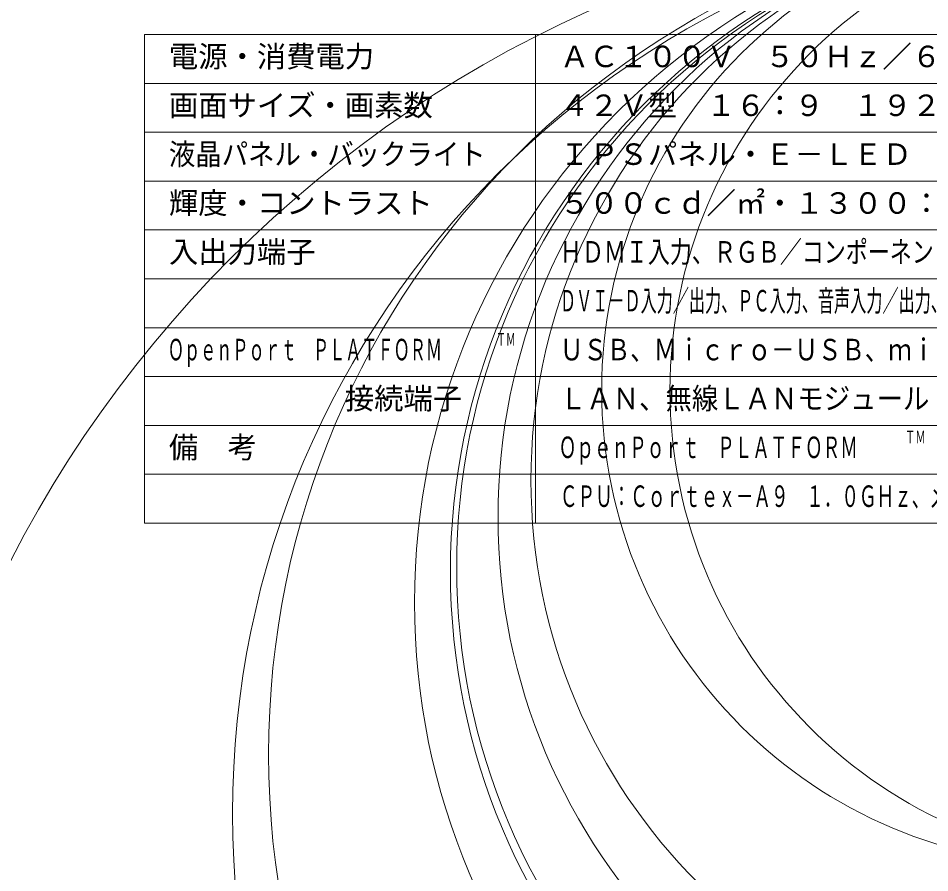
# Model space of a CAD drawing. Units: millimetres, scale not verified. Extents: x -424 to 628, y -239 to 1054.
# Drawn here: x -75.4 to 17.8, y -92.3 to -4.8 of the extents above; entities that cross this region are included whole.
import ezdxf
from ezdxf.enums import TextEntityAlignment as Align

# ---------------------------------------------------------------- set-up
doc = ezdxf.new("R2010")
doc.units = ezdxf.units.MM
doc.header["$LTSCALE"] = 0.125
doc.layers.add('0-1_MOJI1', color=7, linetype='Continuous')
doc.layers.add('0-2_WAKU', color=1, linetype='Continuous', lineweight=18)
doc.layers.add('0-3_GAIKEI', color=1, linetype='Continuous', lineweight=18)
doc.styles.add('ＭＳ ゴシック', font='')
doc.styles.get('ＭＳ ゴシック').set_extended_font_data('MS Gothic')

msp = doc.modelspace()

# ---------------------------------------------------------------- linework, layer by layer
at = {"layer": '0-2_WAKU', "color": 4}
for p, q in [((-62.4907, -6.4967), (62.5093, -6.4967)), ((-62.4907, -6.4967), (-62.4907, -56.4967)), ((-22.4907, -56.4967), (-22.4907, -6.4967)), ((-62.4907, -56.4967), (62.5093, -56.4967))]:
    msp.add_line(p, q, dxfattribs=at)
at = {"layer": '0-2_WAKU'}
for p, q in [((-62.4907, -11.4967), (62.5093, -11.4967)), ((-62.4907, -16.4967), (62.5093, -16.4967)), ((-62.4907, -21.4967), (62.5093, -21.4967)), ((62.5093, -26.4967), (-62.4907, -26.4967)), ((-62.4907, -31.4967), (62.5093, -31.4967)), ((-62.4907, -36.4967), (62.5093, -36.4967)), ((-62.4907, -41.4967), (62.5093, -41.4967)), ((-62.4907, -46.4967), (62.5093, -46.4967)), ((-62.4907, -51.4967), (62.5093, -51.4967))]:
    msp.add_line(p, q, dxfattribs=at)
at = {"layer": '0-3_GAIKEI'}
for centre, radius in [((33.4047, -116.3316), 123.0389), ((36.9991, -80.1671), 86.7962), ((39.0886, -86.2269), 92.5766), ((36.1765, -64.6183), 71.0403), ((36.4571, -61.4365), 67.6525), ((36.4571, -60.9736), 67.0122), ((35.7043, -55.8687), 62.0303), ((32.9284, -42.8615), 48.6458), ((39.98, -42.9264), 48.7109)]:
    msp.add_circle(centre, radius, dxfattribs=at)
at = {"layer": '0-3_GAIKEI', "color": 7}
msp.add_circle((35.2836, -52.0978), 58.236, dxfattribs=at)

# ---------------------------------------------------------------- texts
at = {"layer": '0-1_MOJI1', "style": 'ＭＳ ゴシック'}
for s, p in [('電源・消費電力', (-59.9907, -10.4967)), ('ＡＣ１００Ｖ\u3000５０Ｈｚ／６０Ｈｚ\u3000１５５Ｗ', (-19.9907, -10.4967)), ('画面サイズ・画素数', (-59.9907, -15.4967)), ('４２Ｖ型\u3000１６：９\u3000１９２０×１０８０画素', (-19.9907, -15.4967)), ('ＩＰＳパネル・Ｅ－ＬＥＤ', (-19.9907, -20.4967)), ('輝度・コントラスト', (-59.9907, -25.4967)), ('５００ｃｄ／㎡・１３００：１', (-19.9907, -25.4967)), ('入出力端子', (-59.9907, -30.4967)), ('\u3000\u3000\u3000\u3000\u3000\u3000接続端子', (-59.9907, -45.4967)), ('備\u3000考', (-59.9907, -50.4967))]:
    msp.add_text(s, height=2.199, dxfattribs=at).set_placement(p, align=Align.BOTTOM_LEFT)
for s, height, width, p in [('液晶パネル・バックライト', 2.199, 0.9, (-59.9907, -20.4967)), ('ＨＤＭＩ入力、ＲＧＢ／コンポーネント入力、ビデオ入力、ＵＳＢ、', 2.199, 0.75, (-19.9907, -30.4967)), ('ＤＶＩ－Ｄ入力／出力、ＰＣ入力、音声入力／出力、シリアル入力／出力、ＩＲ入力／出力', 2.199, 0.55, (-19.9907, -35.4967)), ('ＴＭ', 1.283, 0.55, (-26.5048, -38.705)), ('ＯｐｅｎＰｏｒｔ\u3000ＰＬＡＴＦＯＲＭ', 2.199, 0.55, (-60.1007, -40.4967)), ('ＵＳＢ、Ｍｉｃｒｏ－ＵＳＢ、ｍｉｃｒｏＳＤカードスロット、', 2.199, 0.8, (-19.9907, -40.4967)), ('ＬＡＮ、無線ＬＡＮモジュール', 2.199, 0.9, (-19.9907, -45.4967)), ('ＴＭ', 1.283, 0.6, (15.3217, -48.705)), ('ＯｐｅｎＰｏｒｔ\u3000ＰＬＡＴＦＯＲＭ', 2.199, 0.6, (-20.1067, -50.4967)), ('ＣＰＵ：Ｃｏｒｔｅｘ－Ａ９\u3000１．０ＧＨｚ、メモリー：１ＧＢ、ストレージ：８ＧＢ）', 2.199, 0.6, (-19.9907, -55.4967))]:
    msp.add_text(s, height=height, dxfattribs=dict(at, width=width)).set_placement(p, align=Align.BOTTOM_LEFT)

doc.saveas('drawing.dxf')
